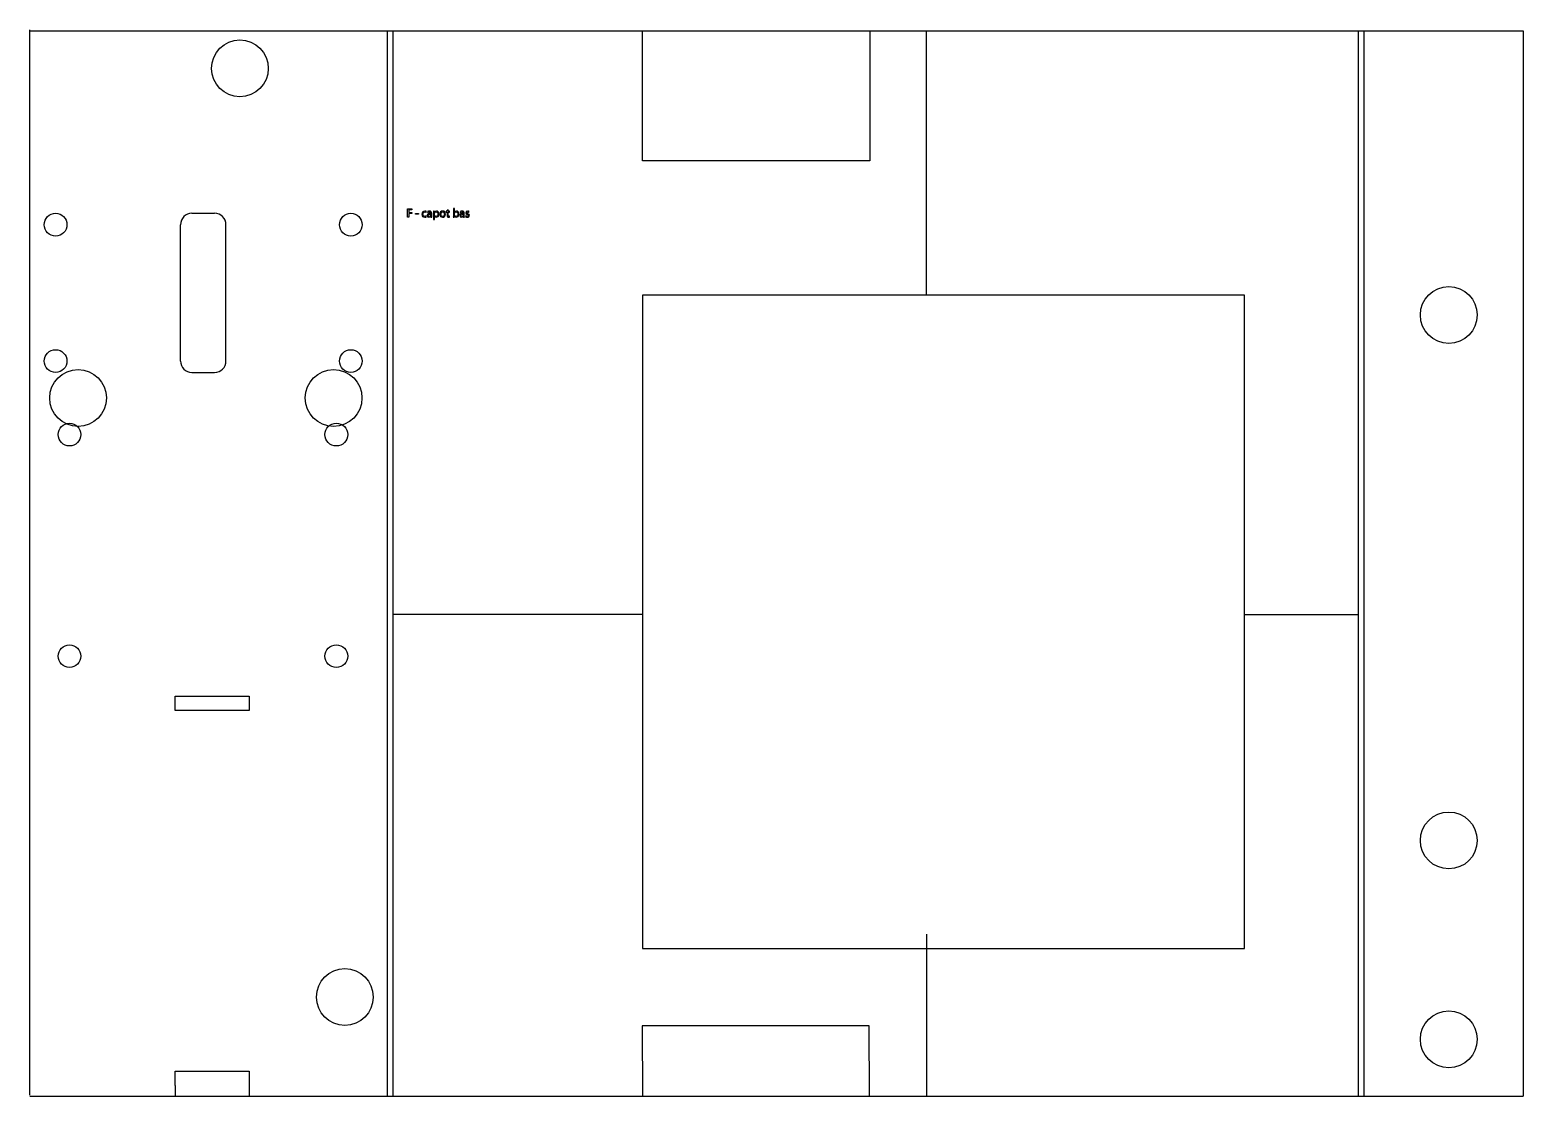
# Model space of a CAD drawing. Extents: x -169 to 357, y -52 to 323.
import ezdxf

# ---------------------------------------------------------------- set-up
doc = ezdxf.new("R2010")
doc.units = 0
doc.header["$MEASUREMENT"] = 0
doc.layers.add('F_BASE', color=7, linetype='CONTINUOUS')

# ---------------------------------------------------------------- blocks, each defined once
blk = doc.blocks.new('BLOCK_3')
at = {"layer": 'F_BASE', "color": 7}
for points in [[(-36.26, 260.18), (-34.73, 260.18), (-34.73, 259.87), (-35.89, 259.87), (-35.89, 258.92), (-34.82, 258.92), (-34.82, 258.62), (-35.89, 258.62), (-35.89, 257.33), (-36.26, 257.33), (-36.26, 260.18)], [(-32.45, 258.6), (-32.45, 258.33), (-33.5, 258.33), (-33.5, 258.6), (-32.45, 258.6)]]:
    blk.add_lwpolyline(points, dxfattribs=at)
for points, knots in [([(-29.66, 257.4), (-29.75, 257.35), (-29.97, 257.28), (-30.25, 257.28), (-30.86, 257.28), (-31.26, 257.7), (-31.26, 258.33), (-31.26, 258.96), (-30.83, 259.42), (-30.16, 259.42), (-29.94, 259.42), (-29.75, 259.36), (-29.65, 259.31), (-29.65, 259.31), (-29.73, 259.02), (-29.73, 259.02), (-29.82, 259.07), (-29.96, 259.12), (-30.16, 259.12), (-30.63, 259.12), (-30.89, 258.77), (-30.89, 258.35), (-30.89, 257.87), (-30.58, 257.58), (-30.18, 257.58), (-29.97, 257.58), (-29.83, 257.63), (-29.72, 257.68), (-29.72, 257.68), (-29.66, 257.4), (-29.66, 257.4)], [0, 0, 0, 0, 1, 1, 1, 2, 2, 2, 3, 3, 3, 4, 4, 4, 5, 5, 5, 6, 6, 6, 7, 7, 7, 8, 8, 8, 9, 9, 9, 10, 10, 10, 10]), ([(-27.78, 257.82), (-27.78, 257.64), (-27.77, 257.47), (-27.75, 257.33), (-27.75, 257.33), (-28.09, 257.33), (-28.09, 257.33), (-28.09, 257.33), (-28.12, 257.58), (-28.12, 257.58), (-28.12, 257.58), (-28.13, 257.58), (-28.13, 257.58), (-28.24, 257.42), (-28.46, 257.28), (-28.75, 257.28), (-29.17, 257.28), (-29.38, 257.57), (-29.38, 257.87), (-29.38, 258.36), (-28.94, 258.63), (-28.15, 258.63), (-28.15, 258.63), (-28.15, 258.67), (-28.15, 258.67), (-28.15, 258.84), (-28.2, 259.15), (-28.61, 259.14), (-28.81, 259.14), (-29.01, 259.09), (-29.15, 258.99), (-29.15, 258.99), (-29.24, 259.24), (-29.24, 259.24), (-29.07, 259.34), (-28.82, 259.42), (-28.56, 259.42), (-27.93, 259.42), (-27.78, 258.99), (-27.78, 258.58), (-27.78, 258.58), (-27.78, 257.82), (-27.78, 257.82)], [0, 0, 0, 0, 1, 1, 1, 2, 2, 2, 3, 3, 3, 4, 4, 4, 5, 5, 5, 6, 6, 6, 7, 7, 7, 8, 8, 8, 9, 9, 9, 10, 10, 10, 11, 11, 11, 12, 12, 12, 13, 13, 13, 14, 14, 14, 14]), ([(-28.14, 258.37), (-28.55, 258.38), (-29.01, 258.31), (-29.01, 257.91), (-29.01, 257.67), (-28.85, 257.56), (-28.66, 257.56), (-28.39, 257.56), (-28.22, 257.72), (-28.16, 257.9), (-28.15, 257.94), (-28.14, 257.98), (-28.14, 258.02), (-28.14, 258.02), (-28.14, 258.37), (-28.14, 258.37)], [0, 0, 0, 0, 1, 1, 1, 2, 2, 2, 3, 3, 3, 4, 4, 4, 5, 5, 5, 5]), ([(-27.18, 258.71), (-27.18, 258.97), (-27.19, 259.18), (-27.2, 259.37), (-27.2, 259.37), (-26.87, 259.37), (-26.87, 259.37), (-26.87, 259.37), (-26.85, 259.02), (-26.85, 259.02), (-26.85, 259.02), (-26.84, 259.02), (-26.84, 259.02), (-26.69, 259.27), (-26.44, 259.42), (-26.11, 259.42), (-25.61, 259.42), (-25.24, 259), (-25.24, 258.38), (-25.24, 257.64), (-25.69, 257.28), (-26.17, 257.28), (-26.44, 257.28), (-26.68, 257.4), (-26.8, 257.6), (-26.8, 257.6), (-26.81, 257.6), (-26.81, 257.6), (-26.81, 257.6), (-26.81, 256.49), (-26.81, 256.49), (-26.81, 256.49), (-27.18, 256.49), (-27.18, 256.49), (-27.18, 256.49), (-27.18, 258.71), (-27.18, 258.71)], [0, 0, 0, 0, 1, 1, 1, 2, 2, 2, 3, 3, 3, 4, 4, 4, 5, 5, 5, 6, 6, 6, 7, 7, 7, 8, 8, 8, 9, 9, 9, 10, 10, 10, 11, 11, 11, 12, 12, 12, 12]), ([(-26.81, 258.16), (-26.81, 258.11), (-26.81, 258.05), (-26.79, 258.01), (-26.73, 257.75), (-26.5, 257.57), (-26.24, 257.57), (-25.84, 257.57), (-25.61, 257.89), (-25.61, 258.36), (-25.61, 258.77), (-25.83, 259.12), (-26.22, 259.12), (-26.48, 259.12), (-26.72, 258.94), (-26.79, 258.66), (-26.8, 258.62), (-26.81, 258.56), (-26.81, 258.52), (-26.81, 258.52), (-26.81, 258.16), (-26.81, 258.16)], [0, 0, 0, 0, 1, 1, 1, 2, 2, 2, 3, 3, 3, 4, 4, 4, 5, 5, 5, 6, 6, 6, 7, 7, 7, 7]), ([(-22.92, 258.37), (-22.92, 257.61), (-23.45, 257.28), (-23.94, 257.28), (-24.49, 257.28), (-24.92, 257.69), (-24.92, 258.33), (-24.92, 259.01), (-24.47, 259.42), (-23.9, 259.42), (-23.32, 259.42), (-22.92, 258.99), (-22.92, 258.37)], [0, 0, 0, 0, 1, 1, 1, 2, 2, 2, 3, 3, 3, 4, 4, 4, 4]), ([(-24.54, 258.35), (-24.54, 257.9), (-24.28, 257.56), (-23.92, 257.56), (-23.57, 257.56), (-23.3, 257.89), (-23.3, 258.35), (-23.3, 258.7), (-23.47, 259.14), (-23.91, 259.14), (-24.35, 259.14), (-24.54, 258.73), (-24.54, 258.35)], [0, 0, 0, 0, 1, 1, 1, 2, 2, 2, 3, 3, 3, 4, 4, 4, 4]), ([(-22, 259.87), (-22, 259.87), (-22, 259.37), (-22, 259.37), (-22, 259.37), (-21.47, 259.37), (-21.47, 259.37), (-21.47, 259.37), (-21.47, 259.09), (-21.47, 259.09), (-21.47, 259.09), (-22, 259.09), (-22, 259.09), (-22, 259.09), (-22, 257.99), (-22, 257.99), (-22, 257.73), (-21.93, 257.59), (-21.72, 257.59), (-21.62, 257.59), (-21.56, 257.6), (-21.5, 257.61), (-21.5, 257.61), (-21.49, 257.33), (-21.49, 257.33), (-21.56, 257.31), (-21.67, 257.28), (-21.82, 257.28), (-21.99, 257.28), (-22.13, 257.34), (-22.22, 257.44), (-22.32, 257.55), (-22.36, 257.73), (-22.36, 257.97), (-22.36, 257.97), (-22.36, 259.09), (-22.36, 259.09), (-22.36, 259.09), (-22.68, 259.09), (-22.68, 259.09), (-22.68, 259.09), (-22.68, 259.37), (-22.68, 259.37), (-22.68, 259.37), (-22.36, 259.37), (-22.36, 259.37), (-22.36, 259.37), (-22.36, 259.76), (-22.36, 259.76), (-22.36, 259.76), (-22, 259.87), (-22, 259.87)], [0, 0, 0, 0, 1, 1, 1, 2, 2, 2, 3, 3, 3, 4, 4, 4, 5, 5, 5, 6, 6, 6, 7, 7, 7, 8, 8, 8, 9, 9, 9, 10, 10, 10, 11, 11, 11, 12, 12, 12, 13, 13, 13, 14, 14, 14, 15, 15, 15, 16, 16, 16, 17, 17, 17, 17]), ([(-20.15, 260.33), (-20.15, 260.33), (-19.78, 260.33), (-19.78, 260.33), (-19.78, 260.33), (-19.78, 259.04), (-19.78, 259.04), (-19.78, 259.04), (-19.77, 259.04), (-19.77, 259.04), (-19.64, 259.27), (-19.4, 259.42), (-19.07, 259.42), (-18.56, 259.42), (-18.21, 258.99), (-18.21, 258.38), (-18.21, 257.64), (-18.67, 257.28), (-19.13, 257.28), (-19.42, 257.28), (-19.66, 257.39), (-19.82, 257.66), (-19.82, 257.66), (-19.83, 257.66), (-19.83, 257.66), (-19.83, 257.66), (-19.85, 257.33), (-19.85, 257.33), (-19.85, 257.33), (-20.17, 257.33), (-20.17, 257.33), (-20.16, 257.47), (-20.15, 257.67), (-20.15, 257.86), (-20.15, 257.86), (-20.15, 260.33), (-20.15, 260.33)], [0, 0, 0, 0, 1, 1, 1, 2, 2, 2, 3, 3, 3, 4, 4, 4, 5, 5, 5, 6, 6, 6, 7, 7, 7, 8, 8, 8, 9, 9, 9, 10, 10, 10, 11, 11, 11, 12, 12, 12, 12]), ([(-19.78, 258.15), (-19.78, 258.1), (-19.78, 258.05), (-19.76, 258.01), (-19.7, 257.75), (-19.48, 257.58), (-19.2, 257.58), (-18.81, 257.58), (-18.58, 257.89), (-18.58, 258.36), (-18.58, 258.77), (-18.79, 259.12), (-19.2, 259.12), (-19.45, 259.12), (-19.68, 258.95), (-19.76, 258.67), (-19.77, 258.62), (-19.78, 258.57), (-19.78, 258.51), (-19.78, 258.51), (-19.78, 258.15), (-19.78, 258.15)], [0, 0, 0, 0, 1, 1, 1, 2, 2, 2, 3, 3, 3, 4, 4, 4, 5, 5, 5, 6, 6, 6, 7, 7, 7, 7]), ([(-16.3, 257.82), (-16.3, 257.64), (-16.29, 257.47), (-16.27, 257.33), (-16.27, 257.33), (-16.61, 257.33), (-16.61, 257.33), (-16.61, 257.33), (-16.64, 257.58), (-16.64, 257.58), (-16.64, 257.58), (-16.65, 257.58), (-16.65, 257.58), (-16.76, 257.42), (-16.98, 257.28), (-17.27, 257.28), (-17.69, 257.28), (-17.9, 257.57), (-17.9, 257.87), (-17.9, 258.36), (-17.46, 258.63), (-16.67, 258.63), (-16.67, 258.63), (-16.67, 258.67), (-16.67, 258.67), (-16.67, 258.84), (-16.72, 259.15), (-17.13, 259.14), (-17.33, 259.14), (-17.53, 259.09), (-17.67, 258.99), (-17.67, 258.99), (-17.76, 259.24), (-17.76, 259.24), (-17.59, 259.34), (-17.34, 259.42), (-17.08, 259.42), (-16.45, 259.42), (-16.3, 258.99), (-16.3, 258.58), (-16.3, 258.58), (-16.3, 257.82), (-16.3, 257.82)], [0, 0, 0, 0, 1, 1, 1, 2, 2, 2, 3, 3, 3, 4, 4, 4, 5, 5, 5, 6, 6, 6, 7, 7, 7, 8, 8, 8, 9, 9, 9, 10, 10, 10, 11, 11, 11, 12, 12, 12, 13, 13, 13, 14, 14, 14, 14]), ([(-16.66, 258.37), (-17.07, 258.38), (-17.53, 258.31), (-17.53, 257.91), (-17.53, 257.67), (-17.37, 257.56), (-17.18, 257.56), (-16.91, 257.56), (-16.74, 257.72), (-16.68, 257.9), (-16.66, 257.94), (-16.66, 257.98), (-16.66, 258.02), (-16.66, 258.02), (-16.66, 258.37), (-16.66, 258.37)], [0, 0, 0, 0, 1, 1, 1, 2, 2, 2, 3, 3, 3, 4, 4, 4, 5, 5, 5, 5]), ([(-15.75, 257.7), (-15.64, 257.64), (-15.44, 257.56), (-15.25, 257.56), (-14.99, 257.56), (-14.86, 257.69), (-14.86, 257.86), (-14.86, 258.04), (-14.97, 258.13), (-15.24, 258.24), (-15.61, 258.37), (-15.78, 258.57), (-15.78, 258.82), (-15.78, 259.15), (-15.51, 259.42), (-15.08, 259.42), (-14.87, 259.42), (-14.69, 259.36), (-14.58, 259.29), (-14.58, 259.29), (-14.67, 259.02), (-14.67, 259.02), (-14.75, 259.07), (-14.9, 259.14), (-15.09, 259.14), (-15.31, 259.14), (-15.42, 259.01), (-15.42, 258.86), (-15.42, 258.69), (-15.31, 258.62), (-15.04, 258.51), (-14.69, 258.38), (-14.5, 258.2), (-14.5, 257.9), (-14.5, 257.53), (-14.79, 257.28), (-15.26, 257.28), (-15.49, 257.28), (-15.69, 257.34), (-15.84, 257.42), (-15.84, 257.42), (-15.75, 257.7), (-15.75, 257.7)], [0, 0, 0, 0, 1, 1, 1, 2, 2, 2, 3, 3, 3, 4, 4, 4, 5, 5, 5, 6, 6, 6, 7, 7, 7, 8, 8, 8, 9, 9, 9, 10, 10, 10, 11, 11, 11, 12, 12, 12, 13, 13, 13, 14, 14, 14, 14])]:
    blk.add_open_spline(points, degree=3, knots=knots, dxfattribs=at)
blk = doc.blocks.new('BLOCK_2')
at = {"layer": 'F_BASE', "color": 1}
for points in [[(-169.34, -51.78), (-169.34, 323.22)], [(-169.34, 322.86), (356.7, 322.86)], [(46.51, 277.09), (46.51, 322.86)], [(126.5, 322.86), (126.51, 277.09)], [(356.7, 322.86), (356.7, -52.14)], [(126.51, 277.12), (46.51, 277.09)], [(-112.26, 258.64), (-104.26, 258.64)], [(-116.26, 206.64), (-116.26, 254.64)], [(-100.26, 206.64), (-100.26, 254.64)], [(46.51, 229.86), (46.51, -0.14)], [(258.51, 229.86), (46.51, 229.86)], [(258.51, -0.14), (258.51, 229.86)], [(-112.26, 202.64), (-104.26, 202.64)], [(-118.14, 83.65), (-118.14, 88.65), (-92.14, 88.65), (-92.14, 83.65), (-118.14, 83.65)], [(46.51, -0.14), (258.51, -0.14)], [(126.38, -27.38), (46.36, -27.38)], [(46.36, -27.38), (46.51, -52.14)], [(126.48, -52.14), (126.38, -27.38)], [(-118.14, -43.35), (-92.14, -43.35)], [(-118.14, -48.35), (-118.14, -43.35)], [(-92.14, -43.35), (-92.14, -48.35)], [(-169.34, -52.14), (356.7, -52.14)], [(-118.14, -48.35), (-118.14, -52.14)], [(-92.14, -48.35), (-92.14, -52.14)]]:
    blk.add_lwpolyline(points, dxfattribs=at)
at = {"layer": 'F_BASE', "color": 3}
for points in [[(-43.34, -52.14), (-43.34, 322.86)], [(-41.34, -52.14), (-41.34, 322.86)], [(146.51, 229.86), (146.51, 322.86)], [(298.7, -52.14), (298.7, 322.86)], [(300.7, -52.14), (300.7, 322.86)], [(46.51, 117.36), (-41.34, 117.36)], [(258.51, 117.36), (298.7, 117.36)], [(146.51, 4.86), (146.51, -52.14)]]:
    blk.add_lwpolyline(points, dxfattribs=at)
at = {"layer": 'F_BASE', "color": 1}
for points in [[(-95.34, 319.66), (-100.86, 319.66), (-105.34, 315.18), (-105.34, 309.66), (-105.34, 304.14), (-100.86, 299.66), (-95.34, 299.66), (-89.82, 299.66), (-85.34, 304.14), (-85.34, 309.66), (-85.34, 315.18), (-89.82, 319.66), (-95.34, 319.66)], [(-160.26, 258.64), (-162.47, 258.64), (-164.26, 256.85), (-164.26, 254.64), (-164.26, 252.44), (-162.47, 250.64), (-160.26, 250.64), (-158.05, 250.64), (-156.26, 252.44), (-156.26, 254.64), (-156.26, 256.85), (-158.05, 258.64), (-160.26, 258.64)], [(-56.26, 258.64), (-58.47, 258.64), (-60.26, 256.85), (-60.26, 254.64), (-60.26, 252.44), (-58.47, 250.64), (-56.26, 250.64), (-54.05, 250.64), (-52.26, 252.44), (-52.26, 254.64), (-52.26, 256.85), (-54.05, 258.64), (-56.26, 258.64)], [(330.51, 232.86), (324.99, 232.86), (320.51, 228.38), (320.51, 222.86), (320.51, 217.33), (324.99, 212.86), (330.51, 212.86), (336.03, 212.86), (340.51, 217.33), (340.51, 222.86), (340.51, 228.38), (336.03, 232.86), (330.51, 232.86)], [(-160.26, 210.64), (-162.47, 210.64), (-164.26, 208.85), (-164.26, 206.64), (-164.26, 204.44), (-162.47, 202.64), (-160.26, 202.64), (-158.05, 202.64), (-156.26, 204.44), (-156.26, 206.64), (-156.26, 208.85), (-158.05, 210.64), (-160.26, 210.64)], [(-56.26, 210.64), (-58.47, 210.64), (-60.26, 208.85), (-60.26, 206.64), (-60.26, 204.44), (-58.47, 202.64), (-56.26, 202.64), (-54.05, 202.64), (-52.26, 204.44), (-52.26, 206.64), (-52.26, 208.85), (-54.05, 210.64), (-56.26, 210.64)], [(-152.34, 203.63), (-157.86, 203.63), (-162.34, 199.15), (-162.34, 193.63), (-162.34, 188.1), (-157.86, 183.63), (-152.34, 183.63), (-146.82, 183.63), (-142.34, 188.1), (-142.34, 193.63), (-142.34, 199.15), (-146.82, 203.63), (-152.34, 203.63)], [(-62.34, 203.63), (-67.86, 203.63), (-72.34, 199.15), (-72.34, 193.63), (-72.34, 188.1), (-67.86, 183.63), (-62.34, 183.63), (-56.82, 183.63), (-52.34, 188.1), (-52.34, 193.63), (-52.34, 199.15), (-56.82, 203.63), (-62.34, 203.63)], [(-155.38, 184.74), (-157.59, 184.74), (-159.38, 182.95), (-159.38, 180.74), (-159.38, 178.54), (-157.59, 176.74), (-155.38, 176.74), (-153.17, 176.74), (-151.38, 178.54), (-151.38, 180.74), (-151.38, 182.95), (-153.17, 184.74), (-155.38, 184.74)], [(-61.38, 184.74), (-63.59, 184.74), (-65.38, 182.95), (-65.38, 180.74), (-65.38, 178.54), (-63.59, 176.74), (-61.38, 176.74), (-59.17, 176.74), (-57.38, 178.54), (-57.38, 180.74), (-57.38, 182.95), (-59.17, 184.74), (-61.38, 184.74)], [(-155.38, 106.74), (-157.59, 106.74), (-159.38, 104.95), (-159.38, 102.74), (-159.38, 100.54), (-157.59, 98.74), (-155.38, 98.74), (-153.17, 98.74), (-151.38, 100.54), (-151.38, 102.74), (-151.38, 104.95), (-153.17, 106.74), (-155.38, 106.74)], [(-61.38, 106.74), (-63.59, 106.74), (-65.38, 104.95), (-65.38, 102.74), (-65.38, 100.54), (-63.59, 98.74), (-61.38, 98.74), (-59.17, 98.74), (-57.38, 100.54), (-57.38, 102.74), (-57.38, 104.95), (-59.17, 106.74), (-61.38, 106.74)], [(330.51, 47.86), (324.99, 47.86), (320.51, 43.38), (320.51, 37.86), (320.51, 32.33), (324.99, 27.86), (330.51, 27.86), (336.03, 27.86), (340.51, 32.33), (340.51, 37.86), (340.51, 43.38), (336.03, 47.86), (330.51, 47.86)], [(-58.38, -7.26), (-63.9, -7.26), (-68.38, -11.73), (-68.38, -17.26), (-68.38, -22.78), (-63.9, -27.26), (-58.38, -27.26), (-52.85, -27.26), (-48.38, -22.78), (-48.38, -17.26), (-48.38, -11.73), (-52.85, -7.26), (-58.38, -7.26)], [(330.51, -22.14), (324.99, -22.14), (320.51, -26.62), (320.51, -32.14), (320.51, -37.67), (324.99, -42.14), (330.51, -42.14), (336.03, -42.14), (340.51, -37.67), (340.51, -32.14), (340.51, -26.62), (336.03, -22.14), (330.51, -22.14)]]:
    blk.add_open_spline(points, degree=3, knots=[0, 0, 0, 0, 1, 1, 1, 2, 2, 2, 3, 3, 3, 4, 4, 4, 4], dxfattribs=at)
for points in [[(-112.26, 258.64), (-114.47, 258.64), (-116.26, 256.85), (-116.26, 254.64)], [(-100.26, 254.64), (-100.26, 256.85), (-102.05, 258.64), (-104.26, 258.64)], [(-116.26, 206.64), (-116.26, 204.44), (-114.47, 202.64), (-112.26, 202.64)], [(-104.26, 202.64), (-102.05, 202.64), (-100.26, 204.44), (-100.26, 206.64)]]:
    blk.add_open_spline(points, degree=3, dxfattribs=at)
at = {"layer": 'F_BASE'}
blk.add_blockref('BLOCK_3', (0, 0), dxfattribs=at)

msp = doc.modelspace()

# ---------------------------------------------------------------- block references
at = {"layer": 'F_BASE'}
msp.add_blockref('BLOCK_2', (0, 0), dxfattribs=at)

doc.saveas('drawing.dxf')
